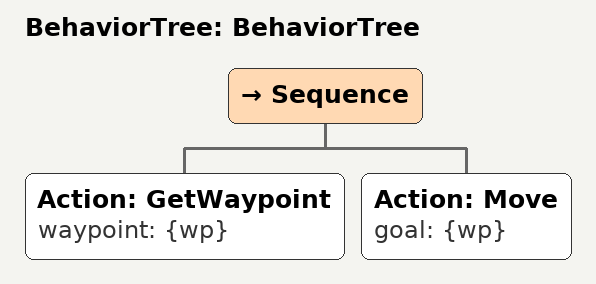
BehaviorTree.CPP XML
<?xml version="1.0"?>
<root main_tree_to_execute="BehaviorTree">
    <BehaviorTree ID="BehaviorTree">
        <Sequence>
            <Action ID="GetWaypoint" waypoint="{wp}"/>
            <Action ID="Move" goal="{wp}"/>
        </Sequence>
    </BehaviorTree>
</root>
